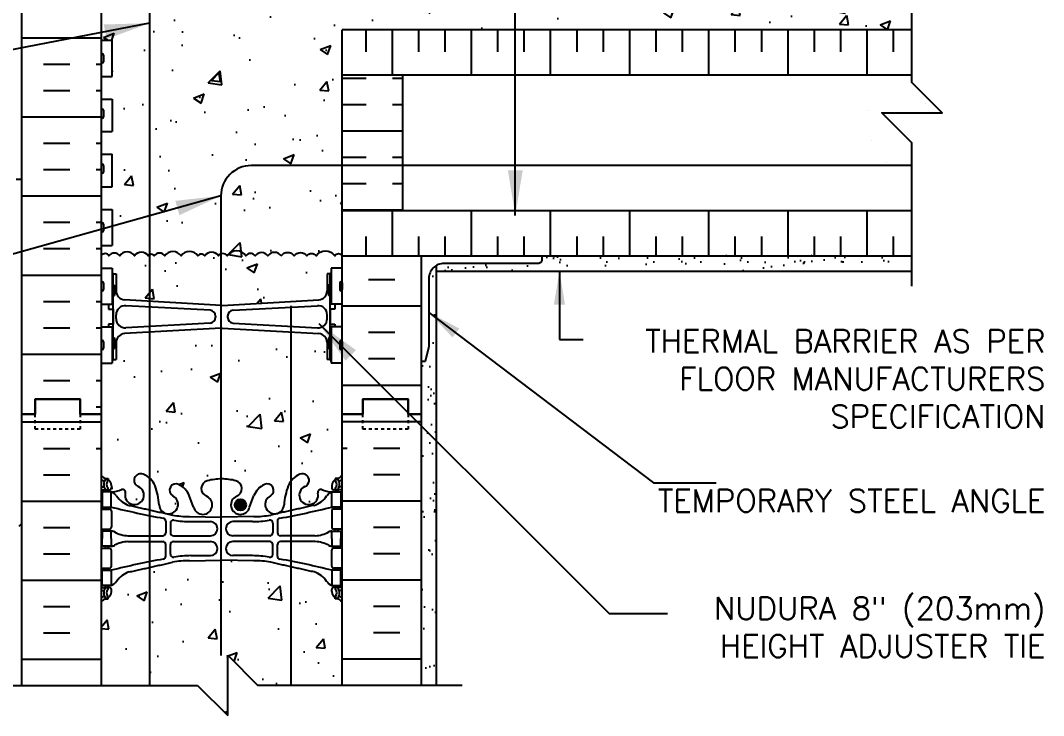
# Model space of a CAD drawing. Header units: inches. Extents: x 231.1 to 284, y 82.4 to 158.6.
# Drawn here: x 250.04 to 283.98, y 119.32 to 142.38 of the extents above; entities that cross this region are included whole.
import ezdxf

# ---------------------------------------------------------------- set-up
doc = ezdxf.new("R2010")
doc.units = ezdxf.units.IN
doc.header["$LTSCALE"] = 0.5
doc.header["$MEASUREMENT"] = 0
doc.linetypes.add('DASHED2', pattern=[0.375, 0.25, -0.125])
for name, color, linetype in [('HATCH', 12, 'Continuous'), ('line25', 2, 'Continuous'), ('LINE3', 3, 'Continuous'), ('LINE50', 5, 'Continuous'), ('LINE9', 9, 'Continuous'), ('TEXT', 4, 'Continuous'), ('Web_Edge', 9, 'Continuous')]:
    doc.layers.add(name, color=color, linetype=linetype)
doc.styles.add('DIM', font='romans.shx', dxfattribs={"width": 0.7})
doc.styles.add('ROMANS', font='romans.shx', dxfattribs={"height": 0.75})
doc.dimstyles.new('ext_12', dxfattribs={"dimscale": 12, "dimtxt": 0.09375, "dimasz": 0.09375, "dimexe": 0.09375, "dimexo": 0.0625, "dimgap": 0.0625, "dimtad": 1, "dimdec": 1, "dimzin": 2, "dimdsep": 46, "dimlunit": 4, "dimtxsty": 'DIM', "dimcen": 0.09, "dimdle": 0.09375, "dimclrt": 4, "dimadec": 0, "dimazin": 0, "dimtfac": 1, "dimtdec": 1, "dimtmove": 2, "dimatfit": 3, "dimfxl": 1, "dimfrac": 2, "dimtolj": 1, "dimtzin": 0, "dimarcsym": 0})
doc.dimstyles.new('ext_8', dxfattribs={"dimscale": 8, "dimtxt": 0.09375, "dimasz": 0.09375, "dimexe": 0.09375, "dimexo": 0.0625, "dimgap": 0.0625, "dimtad": 1, "dimdec": 1, "dimzin": 3, "dimdsep": 46, "dimlunit": 4, "dimtxsty": 'DIM', "dimcen": 0.09, "dimdle": 0.09375, "dimclrt": 4, "dimadec": 0, "dimazin": 0, "dimtfac": 1, "dimtdec": 1, "dimtmove": 2, "dimatfit": 3, "dimfxl": 1, "dimfrac": 2, "dimtolj": 1, "dimtzin": 0, "dimarcsym": 0})
pattern_1 = [(50, (0, 0), (3.5863, -0.31376), [0.375, -4.125]), (355, (0, 0), (-0.693757, 3.76096), [0.3, -3.3]), (100.4514, (0.299, -0.026), (2.892544, 3.4472), [0.3187, -3.50571]), (46.1842, (0, 1), (5.336207, -0.827596), [0.5625, -6.1875]), (96.6356, (0.4447, 0.931), (4.67331, 4.87059), [0.47805, -5.25857]), (351.1842, (0, 1), (4.67331, 4.87059), [0.45, -4.95]), (21, (0.5, 0.75), (2.984535, -2.013094), [0.375, -4.125]), (326, (0.5, 0.75), (1.216577, 3.62575), [0.3, -3.3]), (71.4514, (0.7487, 0.5822), (4.201112, 1.612656), [0.3187, -3.50571]), (37.5, (0, 0), (0.0607993, 1.6644693), [0, -3.26, 0, -3.35, 0, -3.3125]), (7.5, (0, 0), (1.315348, 1.972059), [0, -1.91, 0, -3.185, 0, -1.2625]), (327.5, (-1.115, 0), (2.669112, -0.1127744), [0, -1.25, 0, -3.9, 0, -5.175]), (317.5, (-1.615, 0), (2.91593, 0.500525), [0, -1.625, 0, -2.59, 0, -3.675])]

msp = doc.modelspace()

# ---------------------------------------------------------------- hatches: boundary and pattern name
at = {"layer": 'HATCH'}
h = msp.add_hatch(dxfattribs=at)
h.set_pattern_fill('AR-CONC', color=256, scale=0.5)
h.set_pattern_definition(pattern_1)
h.paths.add_polyline_path([(260.714, 131.013), (260.349, 131.013), (260.349, 131.083, -0.327813), (260.314, 131.131), (260.214, 131.131), (260.214, 131.692, 0.405043), (259.923, 131.992), (256.72, 132.175, 0.028618), (256.697, 132.175), (253.489, 131.991, 0.390098), (253.214, 131.692), (253.214, 131.131), (253.114, 131.131, -0.327813), (253.079, 131.083), (253.079, 131.013), (252.714, 131.013), (252.714, 129.318), (252.714, 127.283, 0.088416), (252.86, 127.186), (252.95, 127.186), (252.95, 127.144, -0.249069), (253.06, 126.937), (253.06, 126.87, -0.414214), (252.997, 126.807), (252.95, 126.807), (252.95, 126.737), (253.055, 126.737, 0.085348), (253.384, 126.813, -0.669601), (253.517, 126.692, 2.087231), (253.95, 126.917, -1), (254.114, 127.326, -0.21345), (254.506, 126.936, -0.069923), (254.643, 126.293, 1.629604), (255.114, 126.594, -1.059167), (255.32, 126.976, -0.16372), (255.642, 126.622), (255.785, 126.235, 1.612474), (256.216, 126.595, -0.734872), (256.239, 127.106, -0.068475), (256.714, 127.168, -0.068475), (257.188, 127.106, -0.734872), (257.211, 126.595, 1.612474), (257.642, 126.235), (257.785, 126.622, -0.16372), (258.107, 126.976, -1.059167), (258.313, 126.594, 1.629604), (258.784, 126.293, -0.069923), (258.921, 126.936, -0.21345), (259.313, 127.326, -1), (259.477, 126.917, 2.087231), (259.911, 126.692, -0.669601), (260.043, 126.813, 0.085348), (260.373, 126.737), (260.478, 126.737), (260.478, 126.807), (260.43, 126.807, -0.414214), (260.368, 126.87), (260.368, 126.937, -0.249069), (260.478, 127.144), (260.478, 127.186), (260.568, 127.186, 0.088416), (260.714, 127.283), (260.714, 129.318)])
h.paths.add_polyline_path([(260.714, 140.568), (260.714, 142.068), (279.609, 142.068), (279.609, 144.068), (260.714, 144.068), (260.714, 143.998), (260.634, 143.918), (260.544, 143.918), (260.514, 143.948), (260.364, 143.948, -0.414214), (260.314, 143.998), (260.214, 143.998), (260.214, 144.234, 0.243111), (259.905, 144.072, 0.520567), (259.599, 144.072, 0.520567), (259.18, 144.072, 0.48966), (258.714, 144.072, 0.48966), (258.247, 144.072, 0.520567), (257.828, 144.072, 0.520567), (257.522, 144.072, 0.520567), (256.901, 144.072, 0.520567), (256.609, 144.072, 0.520567), (256.154, 144.072, 0.520567), (255.927, 144.072, 0.520567), (255.372, 144.072, 0.520567), (254.826, 144.072, 0.520567), (254.48, 144.072, 0.520567), (254.28, 144.072, 0.520567), (253.825, 144.072, 0.520567), (253.333, 144.072, 0.174031), (253.214, 144.156), (253.214, 143.998), (253.114, 143.998, -0.414214), (253.064, 143.948), (252.914, 143.948), (252.884, 143.918), (252.794, 143.918), (252.714, 143.998), (252.714, 143.673), (253.079, 143.673), (253.079, 142.473), (252.714, 142.473), (252.714, 141.723), (253.079, 141.723), (253.079, 140.523), (252.714, 140.523), (252.714, 139.773), (253.079, 139.773), (253.079, 138.693), (252.714, 138.693), (252.714, 137.943), (253.079, 137.943), (253.079, 136.863), (252.714, 136.863), (252.714, 136.113), (253.079, 136.113), (253.079, 134.913), (252.714, 134.913), (252.714, 134.57, -0.556214), (252.978, 134.572, -0.520567), (253.333, 134.572, -0.520567), (253.825, 134.572, -0.520567), (254.28, 134.572, -0.520567), (254.48, 134.572, -0.520567), (254.826, 134.572, -0.520567), (255.372, 134.572, -0.520567), (255.927, 134.572, -0.520567), (256.154, 134.572, -0.520567), (256.609, 134.572, -0.520567), (256.901, 134.572, -0.520567), (257.522, 134.572, -0.520567), (257.828, 134.572, -0.520567), (258.247, 134.572, -0.520567), (258.685, 134.572, -0.520567), (259.122, 134.572, -0.520567), (259.541, 134.572, -0.520567), (259.847, 134.572, -0.520567), (260.468, 134.572, -0.613564), (260.714, 134.568), (260.714, 136.068)])
h.paths.add_polyline_path([(260.264, 144.718), (260.314, 144.718), (260.314, 146.118), (260.264, 146.118), (260.264, 146.468), (260.314, 146.468), (260.314, 146.838, -0.414214), (260.364, 146.888), (260.514, 146.888), (260.544, 146.918), (260.634, 146.918), (260.714, 146.838), (260.714, 147.318), (260.714, 149.352, 0.088416), (260.568, 149.449), (260.478, 149.449), (260.478, 149.491, -0.249069), (260.368, 149.698), (260.368, 149.766, -0.414214), (260.43, 149.828), (260.478, 149.828), (260.478, 149.898), (260.373, 149.898, 0.085348), (260.043, 149.823, -0.669601), (259.911, 149.943, 2.087231), (259.477, 149.718, -1), (259.313, 149.31, -0.21345), (258.921, 149.699, -0.068226), (258.785, 150.327, 1.753171), (258.334, 150.03, -0.940793), (258.131, 149.647, -0.173075), (257.785, 150.013), (257.642, 150.4, 1.612474), (257.211, 150.041, -0.734872), (257.188, 149.53, -0.068475), (256.714, 149.468, -0.068475), (256.239, 149.53, -0.734872), (256.216, 150.041, 1.612474), (255.785, 150.4), (255.642, 150.013, -0.173075), (255.296, 149.647, -0.940793), (255.093, 150.03, 1.753171), (254.642, 150.327, -0.068226), (254.506, 149.699, -0.21345), (254.114, 149.31, -1), (253.95, 149.718, 2.087231), (253.517, 149.943, -0.669601), (253.384, 149.823, 0.085348), (253.055, 149.898), (252.95, 149.898), (252.95, 149.828), (252.997, 149.828, -0.414214), (253.06, 149.766), (253.06, 149.698, -0.249069), (252.95, 149.491), (252.95, 149.449), (252.86, 149.449, 0.088416), (252.714, 149.352), (252.714, 147.318), (252.714, 146.838), (252.794, 146.918), (252.884, 146.918), (252.914, 146.888), (253.064, 146.888, -0.414214), (253.114, 146.838), (253.114, 146.468), (253.164, 146.468), (253.164, 146.118), (253.114, 146.118), (253.114, 144.718), (253.164, 144.718), (253.164, 144.368), (253.114, 144.368), (253.114, 143.998), (253.214, 143.998), (253.214, 144.156, -0.174031), (253.333, 144.072, -0.520567), (253.825, 144.072, -0.520567), (254.28, 144.072, -0.520567), (254.48, 144.072, -0.520567), (254.826, 144.072, -0.520567), (255.372, 144.072, -0.520567), (255.927, 144.072, -0.520567), (256.154, 144.072, -0.520567), (256.609, 144.072, -0.520567), (256.901, 144.072, -0.520567), (257.522, 144.072, -0.520567), (257.828, 144.072, -0.520567), (258.247, 144.072, -0.48966), (258.714, 144.072, -0.48966), (259.18, 144.072, -0.520567), (259.599, 144.072, -0.520567), (259.905, 144.072, -0.243111), (260.214, 144.234), (260.214, 143.998), (260.314, 143.998), (260.314, 144.368), (260.264, 144.368)])
h.paths.add_polyline_path([(256.914, 145.401), (256.914, 145.436, -0.390098), (257.097, 145.635), (259.889, 145.784, -0.438748), (260.214, 145.485), (260.214, 145.351, -0.438748), (259.889, 145.052), (257.097, 145.202, -0.390098)], flags=16)
h.paths.add_polyline_path([(256.33, 145.202), (253.538, 145.052, -0.438748), (253.214, 145.351), (253.214, 145.485, -0.438748), (253.538, 145.784), (256.33, 145.635, -0.390098), (256.514, 145.436), (256.514, 145.401, -0.390098)], flags=16)
edge = h.paths.add_edge_path()
edge.add_line((260.478, 153.405), (260.478, 153.447))
edge.add_line((260.478, 153.447), (260.568, 153.447))
edge.add_arc((260.368, 153.905), 0.5, 293.5782, 313.7891)
edge.add_line((260.714, 153.544), (260.714, 156.318))
edge.add_line((260.714, 156.318), (257.589, 156.318))
edge.add_line((257.589, 156.318), (256.589, 157.318))
edge.add_line((256.589, 157.318), (256.589, 155.318))
edge.add_line((256.589, 155.318), (255.589, 156.318))
edge.add_line((255.589, 156.318), (252.714, 156.318))
edge.add_line((252.714, 156.318), (252.714, 153.544))
edge.add_arc((253.06, 153.905), 0.5, 226.2109, 246.4218)
edge.add_line((252.86, 153.447), (252.95, 153.447))
edge.add_line((252.95, 153.447), (252.95, 153.405))
edge.add_arc((252.81, 153.198), 0.25, 0, 55.9442, ccw=False)
edge.add_line((253.06, 153.198), (253.06, 153.131))
edge.add_arc((252.997, 153.131), 0.0625, -90, 0, ccw=False)
edge.add_line((252.997, 153.068), (252.95, 153.068))
edge.add_line((252.95, 153.068), (252.95, 152.998))
edge.add_line((252.95, 152.998), (253.055, 152.998))
edge.add_arc((252.932, 152.656), 0.364, 34.9775, 70.3387, ccw=False)
edge.add_arc((253.855, 153.267), 0.743, 212.7919, 253.8107)
edge.add_spline(control_points=[(253.648, 152.553), (255.085, 152.232)], knot_values=[0, 0, 1, 1], degree=1, periodic=0)
edge.add_arc((255.642, 155.164), 2.984, 259.2546, 270.0995)
edge.add_line((255.647, 152.18), (256.714, 152.164))
edge.add_line((256.714, 152.164), (257.78, 152.18))
edge.add_arc((257.785, 155.164), 2.984, 269.9005, 280.7454)
edge.add_spline(control_points=[(258.342, 152.232), (259.779, 152.553)], knot_values=[0, 0, 1, 1], degree=1, periodic=0)
edge.add_arc((259.572, 153.267), 0.743, 286.1893, 327.2081)
edge.add_arc((260.495, 152.656), 0.364, 109.6613, 145.0225, ccw=False)
edge.add_line((260.373, 152.998), (260.478, 152.998))
edge.add_line((260.478, 152.998), (260.478, 153.068))
edge.add_line((260.478, 153.068), (260.43, 153.068))
edge.add_arc((260.43, 153.131), 0.0625, 180, 270, ccw=False)
edge.add_line((260.368, 153.131), (260.368, 153.198))
edge.add_arc((260.618, 153.198), 0.25, 124.0558, 180, ccw=False)
h.paths.add_polyline_path([(260.214, 133.971), (260.314, 133.971, -0.327813), (260.349, 134.019), (260.349, 134.163), (260.714, 134.163), (260.714, 134.568, 0.613564), (260.468, 134.572, 0.520567), (259.847, 134.572, 0.520567), (259.541, 134.572, 0.520567), (259.122, 134.572, 0.520567), (258.685, 134.572, 0.520567), (258.247, 134.572, 0.520567), (257.828, 134.572, 0.520567), (257.522, 134.572, 0.520567), (256.901, 134.572, 0.520567), (256.609, 134.572, 0.520567), (256.154, 134.572, 0.520567), (255.927, 134.572, 0.520567), (255.372, 134.572, 0.520567), (254.826, 134.572, 0.520567), (254.48, 134.572, 0.520567), (254.28, 134.572, 0.520567), (253.825, 134.572, 0.520567), (253.333, 134.572, 0.520567), (252.978, 134.572, 0.556214), (252.714, 134.57), (252.714, 134.163), (253.079, 134.163), (253.079, 134.019, -0.327813), (253.114, 133.971), (253.214, 133.971), (253.214, 133.41, 0.390098), (253.489, 133.111), (256.697, 132.928, 0.020761), (256.714, 132.927, 0.020761), (256.73, 132.928), (259.938, 133.111, 0.390098), (260.214, 133.41)])
h = msp.add_hatch(dxfattribs=at)
h.set_pattern_fill('INSUL', color=256, scale=7, style=0)
h.set_pattern_definition([(0, (-2673.448, -267.692), (0, 2.625), []), (0, (-2673.448, -266.817), (0, 2.625), [0.875, -0.875]), (0, (-2673.448, -265.942), (0, 2.625), [0.875, -0.875])])
h.paths.add_polyline_path([(250.089, 129.318), (250.526, 129.318), (250.526, 129.818), (252.026, 129.818), (252.026, 129.318), (252.714, 129.318), (252.714, 147.318), (252.026, 147.318), (252.026, 147.818), (250.526, 147.818), (250.526, 147.318), (250.089, 147.318)])
h = msp.add_hatch(dxfattribs=at)
h.set_pattern_fill('INSUL', color=256, scale=7, style=0)
h.set_pattern_definition([(0, (65.5809, 1.6578), (0, 2.625), []), (0, (65.5809, 2.5328), (0, 2.625), [0.875, -0.875]), (0, (65.5809, 3.4078), (0, 2.625), [0.875, -0.875])])
h.paths.add_polyline_path([(263.339, 147.318), (262.901, 147.318), (262.901, 147.818), (261.401, 147.818), (261.401, 147.318), (260.714, 147.318), (260.714, 144.068), (263.339, 144.068)])
h.paths.add_polyline_path([(263.339, 134.568), (260.714, 134.568), (260.714, 129.318), (261.401, 129.318), (261.401, 129.818), (262.901, 129.818), (262.901, 129.318), (263.339, 129.318)])
h = msp.add_hatch(dxfattribs=at)
h.set_pattern_fill('INSUL', color=256, scale=7, angle=90, style=0)
h.set_pattern_definition([(90, (62.8766, 4.8415), (-2.625, 2e-16), []), (90, (62.0016, 4.8415), (-2.625, 2e-16), [0.875, -0.875]), (90, (61.1266, 4.8415), (-2.625, 2e-16), [0.875, -0.875])])
h.paths.add_polyline_path([(279.609, 142.068), (260.714, 142.068), (260.714, 140.568), (279.609, 140.568)])
h.paths.add_polyline_path([(279.609, 134.568), (279.609, 136.068), (260.714, 136.068), (260.714, 134.568)])
h = msp.add_hatch(dxfattribs=at)
h.set_pattern_fill('INSUL', color=256, scale=7)
h.set_pattern_definition([(0, (62.8766, 4.8415), (0, 2.625), []), (0, (62.8766, 5.7165), (0, 2.625), [0.875, -0.875]), (0, (62.8766, 6.5915), (0, 2.625), [0.875, -0.875])])
h.paths.add_polyline_path([(262.714, 137.568), (260.714, 137.568), (260.714, 136.068), (262.714, 136.068)])
h.paths.add_polyline_path([(262.714, 140.568), (260.714, 140.568), (260.714, 137.568), (262.714, 137.568)])
h = msp.add_hatch(dxfattribs=at)
h.set_pattern_fill('AR-SAND', color=256, scale=0.5, style=0)
h.set_pattern_definition([(37.5, (62.41646, 0.0758), (-0.0314967, 0.963412), [0, -0.76, 0, -0.85, 0, -0.8125]), (7.5, (62.4165, 0.0758), (0.8848884, 1.411073), [0, -0.41, 0, -0.685, 0, -0.2625]), (327.5, (61.8015, 0.0758), (1.557071, 0.0028295), [0, -0.25, 0, -0.9, 0, -1.175]), (317.5, (61.8015, 0.0758), (1.503063, 0.438838), [0, -0.125, 0, -0.59, 0, -0.675])])
h.paths.add_polyline_path([(267.339, 134.568), (267.339, 134.443, -0.414214), (267.214, 134.318), (264.089, 134.318, 0.131652), (263.839, 134.251), (263.839, 134.068), (279.609, 134.068), (279.609, 134.568)])
h = msp.add_hatch(dxfattribs=at)
h.set_pattern_fill('AR-SAND', color=256, scale=0.5, style=0)
h.set_pattern_definition([(37.5, (65.58086, 1.6578), (-0.0314967, 0.963412), [0, -0.76, 0, -0.85, 0, -0.8125]), (7.5, (65.5809, 1.6578), (0.8848884, 1.411073), [0, -0.41, 0, -0.685, 0, -0.2625]), (327.5, (64.9659, 1.6578), (1.557071, 0.0028295), [0, -0.25, 0, -0.9, 0, -1.175]), (317.5, (64.9659, 1.6578), (1.503063, 0.438838), [0, -0.125, 0, -0.59, 0, -0.675])])
h.paths.add_polyline_path([(263.839, 134.251, 0.267949), (263.589, 133.818), (263.589, 131.568), (263.464, 131.068), (263.339, 131.068), (263.339, 129.318), (263.339, 120.318), (263.839, 120.318)])
h = msp.add_hatch(dxfattribs=at)
h.set_pattern_fill('AR-CONC', color=256, scale=0.5)
h.set_pattern_definition(pattern_1)
edge = h.paths.add_edge_path()
edge.add_arc((260.368, 122.73), 0.5, 46.2109, 66.4218)
edge.add_line((260.568, 123.188), (260.478, 123.188))
edge.add_line((260.478, 123.188), (260.478, 123.23))
edge.add_arc((260.618, 123.437), 0.25, 180, 235.9442, ccw=False)
edge.add_line((260.368, 123.437), (260.368, 123.505))
edge.add_arc((260.43, 123.505), 0.0625, 90, 180, ccw=False)
edge.add_line((260.43, 123.567), (260.373, 123.637))
edge.add_arc((260.495, 123.98), 0.364, 212.0424, 250.3387, ccw=False)
edge.add_arc((259.572, 123.368), 0.743, 34.228, 73.8107)
edge.add_spline(control_points=[(259.779, 124.082), (258.342, 124.403)], knot_values=[0, 0, 1, 1], degree=1, periodic=0)
edge.add_arc((257.785, 121.471), 2.984, 79.2546, 90.0995)
edge.add_line((257.78, 124.455), (256.714, 124.471))
edge.add_line((256.714, 124.471), (255.647, 124.455))
edge.add_arc((255.642, 121.471), 2.984, 89.9005, 100.7454)
edge.add_spline(control_points=[(255.085, 124.403), (253.648, 124.082)], knot_values=[0, 0, 1, 1], degree=1, periodic=0)
edge.add_arc((253.855, 123.368), 0.743, 106.1893, 145.772)
edge.add_arc((252.932, 123.98), 0.364, 289.6613, 327.9576, ccw=False)
edge.add_line((253.055, 123.637), (252.997, 123.567))
edge.add_arc((252.997, 123.505), 0.0625, 0, 90, ccw=False)
edge.add_line((253.06, 123.505), (253.06, 123.437))
edge.add_arc((252.81, 123.437), 0.25, 304.0558, 360, ccw=False)
edge.add_line((252.95, 123.23), (252.95, 123.188))
edge.add_line((252.95, 123.188), (252.86, 123.188))
edge.add_arc((253.06, 122.73), 0.5, 113.5782, 133.7891)
edge.add_line((252.714, 123.091), (252.714, 120.318))
edge.add_line((252.714, 120.318), (255.917, 120.318))
edge.add_line((255.917, 120.318), (256.917, 119.318))
edge.add_line((256.917, 119.318), (256.917, 121.318))
edge.add_line((256.917, 121.318), (257.917, 120.318))
edge.add_line((257.917, 120.318), (260.714, 120.318))
edge.add_line((260.714, 120.318), (260.714, 123.091))
at = {"layer": 'LINE3'}
msp.add_hatch(color=256, dxfattribs=at).paths.add_polyline_path([(257.525, 126.308, 1), (257.15, 126.308, 1)])

# ---------------------------------------------------------------- linework, layer by layer
at = {"layer": 'HATCH'}
for p, q in [((279.609, 140.568), (260.714, 140.568)), ((280.076, 139.629), (280.076, 139.629)), ((278.182, 139.38), (278.182, 139.38)), ((278.263, 138.402), (278.263, 138.402)), ((278.761, 137.657), (278.761, 137.657)), ((279.609, 136.068), (260.714, 136.068)), ((264.959, 134.568), (264.985, 134.594)), ((267.787, 134.568), (267.813, 134.594)), ((273.444, 134.568), (273.47, 134.594)), ((276.272, 134.568), (276.299, 134.594)), ((250.089, 129.058), (252.714, 129.058)), ((263.339, 129.058), (260.714, 129.058)), ((250.802, 128.183), (251.677, 128.183)), ((252.552, 128.183), (252.714, 128.183)), ((260.875, 128.183), (260.714, 128.183)), ((262.625, 128.183), (261.75, 128.183)), ((250.802, 127.308), (251.677, 127.308)), ((262.625, 127.308), (261.75, 127.308)), ((250.089, 126.433), (252.714, 126.433)), ((263.339, 126.433), (260.714, 126.433)), ((250.802, 125.558), (251.677, 125.558)), ((262.625, 125.558), (261.75, 125.558)), ((250.802, 124.683), (251.677, 124.683)), ((262.625, 124.683), (261.75, 124.683)), ((250.089, 123.808), (252.714, 123.808)), ((263.339, 123.808), (260.714, 123.808)), ((250.802, 122.933), (251.677, 122.933)), ((262.625, 122.933), (261.75, 122.933)), ((250.802, 122.058), (251.677, 122.058)), ((262.625, 122.058), (261.75, 122.058)), ((250.089, 121.183), (252.714, 121.183)), ((263.339, 121.183), (260.714, 121.183))]:
    msp.add_line(p, q, dxfattribs=at)
for points in [[(258.685, 134.572, 0.520567), (258.247, 134.572, 0.520567), (257.828, 134.572, 0.520567), (257.522, 134.572, 0.520567), (256.901, 134.572, 0.520567), (256.609, 134.572, 0.520567), (256.154, 134.572, 0.520567), (255.927, 134.572, 0.520567), (255.372, 134.572, 0.520567), (254.826, 134.572, 0.520567), (254.48, 134.572, 0.520567), (254.28, 134.572, 0.520567), (253.825, 134.572, 0.520567), (253.333, 134.572, 0.520567), (252.978, 134.572, 0.520567), (252.723, 134.584)], [(258.685, 134.572, -0.520567), (259.122, 134.572, -0.520567), (259.541, 134.572, -0.520567), (259.847, 134.572, -0.520567), (260.468, 134.572, -0.613564), (260.714, 134.568, -0.40929)]]:
    msp.add_lwpolyline(points, format="xyb", dxfattribs=at)
at = {"layer": 'line25'}
for p, q in [((252.714, 147.318), (252.714, 129.318)), ((279.609, 142.068), (260.714, 142.068)), ((260.714, 140.568), (260.714, 142.068)), ((252.714, 141.723), (253.079, 141.723)), ((253.079, 140.523), (253.079, 141.723)), ((252.714, 140.523), (253.079, 140.523)), ((252.714, 139.773), (253.079, 139.773)), ((253.079, 139.773), (253.079, 138.693)), ((252.714, 138.693), (253.079, 138.693)), ((252.714, 137.943), (253.079, 137.943)), ((253.079, 136.863), (253.079, 137.943)), ((252.714, 136.863), (253.079, 136.863)), ((252.714, 136.113), (253.079, 136.113)), ((253.079, 136.113), (253.079, 134.913)), ((260.714, 134.568), (260.714, 136.068)), ((252.714, 134.913), (253.079, 134.913)), ((260.714, 129.318), (260.714, 134.568)), ((260.714, 134.568), (279.609, 134.568)), ((252.714, 134.163), (253.079, 134.163)), ((253.079, 134.163), (253.079, 132.963)), ((260.349, 134.163), (260.349, 132.963)), ((260.714, 134.163), (260.349, 134.163)), ((252.714, 132.963), (253.079, 132.963)), ((260.714, 132.963), (260.349, 132.963)), ((252.714, 132.213), (253.079, 132.213)), ((253.079, 132.213), (253.079, 131.013)), ((260.714, 132.213), (260.349, 132.213)), ((260.349, 132.213), (260.349, 131.013)), ((252.714, 131.013), (253.079, 131.013)), ((260.714, 131.013), (260.349, 131.013)), ((252.714, 129.318), (252.714, 120.318)), ((260.714, 120.318), (260.714, 129.318))]:
    msp.add_line(p, q, dxfattribs=at)
at = {"layer": 'LINE3'}
for p, q in [((254.323, 156.318), (254.323, 120.318)), ((259.015, 132.909), (259.015, 120.318))]:
    msp.add_line(p, q, dxfattribs=at)
msp.add_lwpolyline([(279.609, 137.564), (257.691, 137.564, 0.414214), (256.691, 136.564), (256.691, 121.315)], format="xyb", dxfattribs=at)
msp.add_circle((257.337, 126.308), 0.188, dxfattribs=at)
at = {"layer": 'LINE50'}
for p, q in [((250.089, 129.318), (250.089, 147.318)), ((263.339, 129.318), (263.339, 134.568)), ((250.089, 120.318), (250.089, 129.318)), ((263.339, 120.318), (263.339, 129.318))]:
    msp.add_line(p, q, dxfattribs=at)
for points in [[(252.714, 129.318), (252.026, 129.318), (252.026, 129.818), (250.526, 129.818), (250.526, 129.318), (250.089, 129.318)], [(250.089, 129.318), (250.526, 129.318), (250.526, 129.818), (252.026, 129.818), (252.026, 129.318), (252.714, 129.318)], [(260.714, 129.318), (261.401, 129.318), (261.401, 129.818), (262.901, 129.818), (262.901, 129.318), (263.339, 129.318)], [(263.339, 129.318), (262.901, 129.318), (262.901, 129.818), (261.401, 129.818), (261.401, 129.318), (260.714, 129.318)]]:
    msp.add_lwpolyline(points, dxfattribs=at)
at = {"layer": 'LINE9'}
for p, q in [((252.714, 141.233), (252.714, 141.013)), ((252.714, 141.178), (252.714, 141.178)), ((252.754, 141.273), (252.754, 141.273)), ((252.794, 141.233), (252.794, 141.013)), ((252.714, 141.068), (252.714, 141.068)), ((252.754, 140.973), (252.754, 140.973)), ((260.714, 136.068), (260.714, 140.568)), ((262.714, 140.568), (262.714, 136.068)), ((252.714, 139.403), (252.714, 139.183)), ((252.714, 139.348), (252.714, 139.348)), ((252.714, 139.238), (252.714, 139.238)), ((252.754, 139.443), (252.754, 139.443)), ((252.754, 139.143), (252.754, 139.143)), ((252.794, 139.403), (252.794, 139.183)), ((252.714, 137.573), (252.714, 137.353)), ((252.714, 137.518), (252.714, 137.518)), ((252.754, 137.613), (252.754, 137.613)), ((252.794, 137.573), (252.794, 137.353)), ((249.901, 137.117), (250.089, 137.117)), ((252.714, 137.408), (252.714, 137.408)), ((252.754, 137.313), (252.754, 137.313)), ((252.714, 135.623), (252.714, 135.403)), ((252.714, 135.568), (252.714, 135.568)), ((252.714, 135.458), (252.714, 135.458)), ((252.754, 135.663), (252.754, 135.663)), ((252.794, 135.623), (252.794, 135.403)), ((252.754, 135.363), (252.754, 135.363)), ((263.839, 120.318), (263.839, 134.251)), ((263.839, 134.068), (279.609, 134.068)), ((252.754, 133.713), (252.754, 133.713)), ((253.114, 133.971), (253.214, 133.971)), ((253.114, 131.131), (253.114, 133.971)), ((253.114, 133.951), (253.114, 133.951)), ((253.214, 133.971), (253.214, 133.41)), ((260.214, 133.971), (260.214, 133.41)), ((260.314, 133.971), (260.214, 133.971)), ((260.314, 131.131), (260.314, 133.971)), ((260.314, 133.951), (260.314, 133.951)), ((260.674, 133.713), (260.674, 133.713)), ((252.714, 133.673), (252.714, 133.453)), ((252.714, 133.618), (252.714, 133.618)), ((252.714, 133.508), (252.714, 133.508)), ((252.754, 133.413), (252.754, 133.413)), ((252.794, 133.673), (252.794, 133.453)), ((253.114, 133.601), (253.164, 133.601)), ((253.164, 133.601), (253.164, 133.251)), ((260.314, 133.601), (260.264, 133.601)), ((260.264, 133.601), (260.264, 133.251)), ((260.634, 133.673), (260.634, 133.453)), ((260.634, 133.618), (260.634, 133.618)), ((260.634, 133.508), (260.634, 133.508)), ((260.674, 133.413), (260.674, 133.413)), ((260.714, 133.673), (260.714, 133.453)), ((253.114, 133.251), (253.164, 133.251)), ((256.697, 132.928), (253.489, 133.111)), ((256.73, 132.928), (259.938, 133.111)), ((260.314, 133.251), (260.264, 133.251)), ((252.964, 132.963), (252.964, 132.801)), ((256.33, 132.768), (253.538, 132.917)), ((257.097, 132.768), (259.889, 132.917)), ((260.464, 132.963), (260.464, 132.801)), ((253.214, 132.484), (253.214, 132.618)), ((256.514, 132.569), (256.514, 132.534)), ((256.914, 132.569), (256.914, 132.534)), ((260.214, 132.484), (260.214, 132.618)), ((252.964, 132.301), (252.964, 132.213)), ((256.697, 132.175), (253.489, 131.991)), ((256.33, 132.334), (253.538, 132.185)), ((256.73, 132.175), (259.938, 131.991)), ((257.097, 132.334), (259.889, 132.185)), ((260.464, 132.301), (260.464, 132.213)), ((252.714, 131.723), (252.714, 131.503)), ((252.714, 131.668), (252.714, 131.668)), ((252.754, 131.763), (252.754, 131.763)), ((252.794, 131.723), (252.794, 131.503)), ((253.114, 131.851), (253.164, 131.851)), ((253.164, 131.851), (253.164, 131.501)), ((253.214, 131.692), (253.214, 131.131)), ((260.214, 131.692), (260.214, 131.131)), ((260.264, 131.851), (260.264, 131.501)), ((260.314, 131.851), (260.264, 131.851)), ((260.634, 131.723), (260.634, 131.503)), ((260.634, 131.668), (260.634, 131.668)), ((260.674, 131.763), (260.674, 131.763)), ((260.714, 131.723), (260.714, 131.503)), ((252.714, 131.558), (252.714, 131.558)), ((252.754, 131.463), (252.754, 131.463)), ((253.114, 131.501), (253.164, 131.501)), ((260.314, 131.501), (260.264, 131.501)), ((260.634, 131.558), (260.634, 131.558)), ((260.674, 131.463), (260.674, 131.463)), ((253.114, 131.131), (253.214, 131.131)), ((260.314, 131.131), (260.214, 131.131)), ((256.917, 119.318), (256.917, 121.318)), ((256.917, 121.318), (257.917, 120.318)), ((249.181, 120.318), (255.917, 120.318)), ((255.917, 120.318), (256.917, 119.318)), ((264.695, 120.318), (257.917, 120.318))]:
    msp.add_line(p, q, dxfattribs=at)
at = {"layer": 'LINE9', "linetype": 'DASHED2'}
msp.add_line((249.995, 125.599), (250.089, 125.693), dxfattribs=at)
at = {"layer": 'LINE9'}
for points in [[(279.609, 133.568), (279.609, 138.318), (278.609, 139.318), (280.609, 139.318), (279.609, 140.318), (279.609, 145.068)], [(253.079, 133.551), (253.114, 133.551), (253.114, 133.301), (253.079, 133.301)], [(260.349, 133.551), (260.314, 133.551), (260.314, 133.301), (260.349, 133.301)], [(252.964, 132.801), (252.964, 132.801), (253.114, 132.801), (253.114, 132.301), (252.964, 132.301)], [(260.464, 132.801), (260.464, 132.801), (260.314, 132.801), (260.314, 132.301), (260.464, 132.301)], [(253.079, 131.551), (253.114, 131.551), (253.114, 131.801), (253.079, 131.801)], [(260.349, 131.551), (260.314, 131.551), (260.314, 131.801), (260.349, 131.801)]]:
    msp.add_lwpolyline(points, dxfattribs=at)
msp.add_lwpolyline([(263.339, 131.068), (263.339, 134.568), (267.339, 134.568), (267.339, 134.443, -0.414214), (267.214, 134.318), (264.089, 134.318, 0.414214), (263.589, 133.818), (263.589, 131.568), (263.464, 131.068)], format="xyb", close=True, dxfattribs=at)
at = {"layer": 'LINE9', "linetype": 'DASHED2', "ltscale": 0.15}
for points in [[(252.026, 129.318), (252.026, 129.318), (252.026, 128.818), (250.526, 128.818), (250.526, 129.318), (250.526, 129.318)], [(262.901, 129.318), (262.901, 129.318), (262.901, 128.818), (261.401, 128.818), (261.401, 129.318), (261.401, 129.318)]]:
    msp.add_lwpolyline(points, dxfattribs=at)
at = {"layer": 'LINE9'}
for centre, radius, start, end in [((252.754, 141.233), 0.04, 90, 180), ((252.754, 141.233), 0.04, 0, 90), ((252.754, 141.013), 0.04, 180, 270), ((252.754, 141.013), 0.04, 270, 0), ((252.754, 139.403), 0.04, 90, 180), ((252.754, 139.183), 0.04, 180, 270), ((252.754, 139.403), 0.04, 0, 90), ((252.754, 139.183), 0.04, 270, 0), ((252.754, 137.573), 0.04, 90, 180), ((252.754, 137.573), 0.04, 0, 90), ((252.754, 137.353), 0.04, 180, 270), ((252.754, 137.353), 0.04, 270, 0), ((252.754, 135.623), 0.04, 90, 180), ((252.754, 135.403), 0.04, 180, 270), ((252.754, 135.623), 0.04, 0, 90), ((252.754, 135.403), 0.04, 270, 0), ((252.754, 133.673), 0.04, 90, 180), ((252.754, 133.673), 0.04, 0, 90), ((253.064, 133.971), 0.05, 0, 72.5993), ((260.364, 133.971), 0.05, 107.4007, 180), ((260.674, 133.673), 0.04, 90, 180), ((260.674, 133.673), 0.04, 0, 90), ((252.754, 133.453), 0.04, 180, 270), ((252.754, 133.453), 0.04, 270, 0), ((253.514, 133.41), 0.3, 180, 265.2426), ((259.914, 133.41), 0.3, 274.7574, 0), ((260.674, 133.453), 0.04, 180, 270), ((260.674, 133.453), 0.04, 270, 0), ((253.514, 132.618), 0.3, 85.2426, 180), ((256.314, 132.569), 0.2, 0, 85.2426), ((256.714, 133.127), 0.2, 265.2426, 270), ((256.714, 133.127), 0.2, 270, 274.7574), ((257.114, 132.569), 0.2, 94.7574, 180), ((259.914, 132.618), 0.3, 0, 94.7574), ((253.514, 132.484), 0.3, 180, 274.7574), ((256.314, 132.534), 0.2, 274.7574, 0), ((257.114, 132.534), 0.2, 180, 265.2426), ((259.914, 132.484), 0.3, 265.2426, 0), ((256.714, 131.975), 0.2, 90, 94.7574), ((256.714, 131.975), 0.2, 85.2426, 90), ((252.754, 131.723), 0.04, 90, 180), ((252.754, 131.723), 0.04, 0, 90), ((253.514, 131.692), 0.3, 94.7574, 180), ((259.914, 131.692), 0.3, 0, 85.2426), ((260.674, 131.723), 0.04, 90, 180), ((260.674, 131.723), 0.04, 0, 90), ((252.754, 131.503), 0.04, 180, 270), ((252.754, 131.503), 0.04, 270, 0), ((260.674, 131.503), 0.04, 180, 270), ((260.674, 131.503), 0.04, 270, 0), ((253.064, 131.131), 0.05, 287.4007, 0), ((260.364, 131.131), 0.05, 180, 252.5993)]:
    msp.add_arc(centre, radius, start, end, dxfattribs=at)
at = {"layer": 'Web_Edge'}
for p, q in [((252.86, 127.186), (252.95, 127.186)), ((252.95, 127.186), (252.95, 127.144)), ((253.06, 126.937), (253.06, 126.87)), ((260.368, 126.937), (260.368, 126.87)), ((260.568, 127.186), (260.478, 127.186)), ((260.478, 127.186), (260.478, 127.144)), ((252.714, 126.907), (252.791, 126.907)), ((252.714, 126.807), (252.997, 126.807)), ((252.86, 126.807), (252.86, 126.737)), ((252.95, 126.807), (252.95, 126.737)), ((255.785, 126.235), (255.642, 126.622)), ((257.642, 126.235), (257.785, 126.622)), ((260.714, 126.807), (260.43, 126.807)), ((260.478, 126.807), (260.478, 126.737)), ((260.568, 126.807), (260.568, 126.737)), ((260.714, 126.907), (260.636, 126.907)), ((252.714, 126.167), (252.997, 126.167)), ((252.86, 126.237), (252.86, 126.167)), ((252.95, 126.237), (252.95, 126.167)), ((253.06, 126.105), (253.06, 125.57)), ((255.647, 125.919), (256.714, 125.903)), ((257.78, 125.919), (256.714, 125.903)), ((260.368, 126.105), (260.368, 125.57)), ((260.714, 126.167), (260.43, 126.167)), ((260.478, 126.237), (260.478, 126.167)), ((260.568, 126.237), (260.568, 126.167)), ((254.862, 125.767), (254.862, 125.382)), ((255.014, 125.705), (255.014, 125.382)), ((255.694, 125.751), (256.341, 125.751)), ((257.733, 125.751), (257.086, 125.751)), ((258.413, 125.705), (258.413, 125.382)), ((258.566, 125.767), (258.566, 125.382)), ((252.714, 125.507), (252.997, 125.507)), ((252.86, 125.507), (252.86, 125.437)), ((252.95, 125.507), (252.95, 125.437)), ((253.607, 125.282), (254.762, 125.282)), ((255.114, 125.282), (256.341, 125.282)), ((258.313, 125.282), (257.086, 125.282)), ((259.82, 125.282), (258.665, 125.282)), ((260.714, 125.507), (260.43, 125.507)), ((260.478, 125.507), (260.478, 125.437)), ((260.568, 125.507), (260.568, 125.437)), ((252.86, 124.867), (252.86, 124.937)), ((252.95, 124.867), (252.95, 124.937)), ((253.607, 125.093), (254.762, 125.092)), ((254.862, 124.607), (254.862, 124.992)), ((255.014, 124.669), (255.014, 124.992)), ((255.114, 125.092), (256.341, 125.092)), ((258.313, 125.092), (257.086, 125.092)), ((258.413, 124.669), (258.413, 124.992)), ((258.566, 124.607), (258.566, 124.992)), ((259.82, 125.093), (258.665, 125.092)), ((260.478, 124.867), (260.478, 124.937)), ((260.568, 124.867), (260.568, 124.937)), ((252.714, 124.867), (252.997, 124.867)), ((253.06, 124.27), (253.06, 124.805)), ((255.694, 124.623), (256.341, 124.623)), ((257.733, 124.623), (257.086, 124.623)), ((260.368, 124.27), (260.368, 124.805)), ((260.714, 124.867), (260.43, 124.867)), ((252.714, 124.207), (252.997, 124.207)), ((252.86, 124.137), (252.86, 124.207)), ((252.95, 124.137), (252.95, 124.207)), ((255.647, 124.455), (256.714, 124.471)), ((257.78, 124.455), (256.714, 124.471)), ((260.714, 124.207), (260.43, 124.207)), ((260.478, 124.137), (260.478, 124.207)), ((260.568, 124.137), (260.568, 124.207)), ((252.714, 123.567), (252.997, 123.567)), ((252.86, 123.567), (252.86, 123.637)), ((252.95, 123.567), (252.95, 123.637)), ((260.714, 123.567), (260.43, 123.567)), ((260.478, 123.567), (260.478, 123.637)), ((260.568, 123.567), (260.568, 123.637)), ((252.714, 123.467), (252.791, 123.467)), ((252.86, 123.188), (252.95, 123.188)), ((252.95, 123.188), (252.95, 123.23)), ((253.06, 123.437), (253.06, 123.505)), ((260.368, 123.437), (260.368, 123.505)), ((260.478, 123.188), (260.478, 123.23)), ((260.568, 123.188), (260.478, 123.188)), ((260.714, 123.467), (260.636, 123.467))]:
    msp.add_line(p, q, dxfattribs=at)
for points in [[(252.755, 126.237), (253.055, 126.237), (253.055, 126.737), (252.755, 126.737)], [(260.673, 126.237), (260.373, 126.237), (260.373, 126.737), (260.673, 126.737)], [(252.755, 124.137), (253.055, 124.137), (253.055, 123.637), (252.755, 123.637)], [(260.673, 124.137), (260.373, 124.137), (260.373, 123.637), (260.673, 123.637)]]:
    msp.add_lwpolyline(points, close=True, dxfattribs=at)
for points in [[(253.055, 125.187), (253.055, 125.437), (252.755, 125.437), (252.755, 125.187)], [(260.373, 125.187), (260.373, 125.437), (260.673, 125.437), (260.673, 125.187)], [(253.055, 125.187), (253.055, 124.937), (252.755, 124.937), (252.755, 125.187)], [(260.373, 125.187), (260.373, 124.937), (260.673, 124.937), (260.673, 125.187)]]:
    msp.add_lwpolyline(points, dxfattribs=at)
for centre, radius, start, end in [((253.06, 127.644), 0.5, 226.2109, 250.5288), ((254.032, 127.121), 0.22, 68.1963, 248.1963), ((253.875, 126.693), 0.677, 21.1239, 69.3197), ((259.552, 126.693), 0.677, 110.6803, 158.8761), ((259.395, 127.121), 0.22, 291.8037, 111.8037), ((260.368, 127.644), 0.5, 289.4712, 313.7891), ((253.06, 127.644), 0.6, 234.7832, 245.0748), ((252.792, 126.927), 0.0196, 269.4032, 15.4901), ((253.053, 126.992), 0.25, 140.1145, 222.4609), ((252.798, 127.081), 0.021, 343.464, 63.9957), ((252.896, 127.122), 0.045, 321.448, 139.1879), ((252.81, 126.937), 0.25, 0, 70.5288), ((253.053, 126.992), 0.16, 140.0001, 222.4609), ((253.824, 126.63), 0.314, 168.5886, 66.1916), ((252.284, 126.128), 2.365, 4.3895, 20.0015), ((255.206, 126.791), 0.217, 65.5264, 238.537), ((254.955, 126.32), 0.75, 23.6938, 62.9705), ((256.308, 126.846), 0.268, 104.7892, 250.0338), ((256.702, 125.414), 1.754, 89.6229, 105.2918), ((256.725, 125.414), 1.754, 74.7082, 90.3771), ((257.119, 126.846), 0.268, 289.9662, 75.2108), ((258.472, 126.32), 0.75, 117.0295, 156.3062), ((258.221, 126.791), 0.217, 301.463, 114.4736), ((261.143, 126.128), 2.365, 159.9985, 175.6105), ((259.603, 126.63), 0.314, 113.8084, 11.4114), ((260.618, 126.937), 0.25, 109.4712, 180), ((260.532, 127.122), 0.045, 40.8121, 218.552), ((260.374, 126.992), 0.16, 317.5391, 39.9999), ((260.374, 126.992), 0.25, 317.5391, 39.8855), ((260.63, 127.081), 0.021, 116.0043, 196.536), ((260.636, 126.927), 0.0196, 164.5099, 270.5968), ((260.368, 127.644), 0.6, 294.9252, 305.2168), ((252.902, 126.853), 0.045, 222.4609, 42.4609), ((252.997, 126.87), 0.0625, 270, 0), ((253, 127.733), 0.997, 273.1538, 293.1467), ((252.932, 126.394), 0.364, 34.9775, 70.3387), ((253.855, 127.006), 0.743, 212.7919, 253.8107), ((253.426, 126.725), 0.0968, 340.1551, 110.4331), ((254.955, 126.324), 0.314, 182.7357, 63.9348), ((256.09, 126.308), 0.314, 193.4146, 66.1916), ((257.337, 126.308), 0.314, 113.8084, 346.5854), ((258.472, 126.324), 0.314, 116.0652, 357.2643), ((259.572, 127.006), 0.743, 286.1893, 327.2081), ((260.002, 126.725), 0.0968, 69.5669, 199.8449), ((260.427, 127.733), 0.997, 246.8533, 266.8462), ((260.495, 126.394), 0.364, 109.6613, 145.0225), ((260.43, 126.87), 0.0625, 180, 270), ((260.525, 126.853), 0.045, 137.5391, 317.5391), ((252.997, 126.105), 0.0625, 0, 90), ((259.863, 153.657), 28.253, 256.0552, 259.6343), ((255.642, 128.903), 2.984, 259.2546, 270.0995), ((257.785, 128.903), 2.984, 269.9005, 280.7454), ((253.564, 153.657), 28.253, 280.3657, 283.9448), ((260.43, 126.105), 0.0625, 90, 180), ((252.997, 125.57), 0.0625, 270, 0), ((254.762, 125.767), 0.1, 360, 79.6343), ((255.114, 125.705), 0.1, 79.2546, 180), ((255.689, 128.735), 2.984, 259.2546, 270.0995), ((256.341, 125.517), 0.234, 270, 90), ((257.086, 125.517), 0.234, 90, 270), ((257.738, 128.735), 2.984, 269.9005, 280.7454), ((258.313, 125.705), 0.1, 0, 100.7454), ((258.666, 125.767), 0.1, 100.3657, 180), ((260.43, 125.57), 0.0625, 180, 270), ((253.05, 125.218), 0.219, 60.4937, 88.92), ((253.692, 126.438), 1.16, 242.5844, 265.8032), ((254.762, 125.382), 0.1, 270.0388, 360), ((255.114, 125.382), 0.1, 180, 270), ((258.313, 125.382), 0.1, 270, 0), ((258.666, 125.382), 0.1, 180, 269.9612), ((259.735, 126.438), 1.16, 274.1968, 297.4156), ((260.377, 125.218), 0.219, 91.08, 119.5063), ((253.05, 125.156), 0.219, 271.08, 299.5063), ((253.692, 123.936), 1.16, 94.1968, 117.4156), ((254.762, 124.992), 0.1, 0, 89.9612), ((255.114, 124.992), 0.1, 90, 180), ((256.341, 124.857), 0.234, 270, 90), ((257.086, 124.857), 0.234, 90, 270), ((258.313, 124.992), 0.1, 0, 90), ((258.666, 124.992), 0.1, 90.0388, 180), ((259.735, 123.936), 1.16, 62.5844, 85.8032), ((260.377, 125.156), 0.219, 240.4937, 268.92), ((252.997, 124.805), 0.0625, 0, 90), ((254.762, 124.607), 0.1, 280.3657, 0), ((255.114, 124.669), 0.1, 180, 280.7454), ((255.689, 121.639), 2.984, 89.9005, 100.7454), ((257.738, 121.639), 2.984, 79.2546, 90.0995), ((258.313, 124.669), 0.1, 259.2546, 0), ((258.666, 124.607), 0.1, 180, 259.6343), ((260.43, 124.805), 0.0625, 90, 180), ((252.997, 124.27), 0.0625, 270, 0), ((259.863, 96.717), 28.253, 100.3657, 103.9448), ((255.642, 121.471), 2.984, 89.9005, 100.7454), ((257.785, 121.471), 2.984, 79.2546, 90.0995), ((253.564, 96.717), 28.253, 76.0552, 79.6343), ((260.43, 124.27), 0.0625, 180, 270), ((253.855, 123.368), 0.743, 106.1893, 147.2081), ((259.572, 123.368), 0.743, 32.7919, 73.8107), ((253.053, 123.382), 0.25, 137.5391, 219.8855), ((252.902, 123.521), 0.045, 317.5391, 137.5391), ((252.997, 123.505), 0.0625, 360, 90), ((252.932, 123.98), 0.364, 289.6613, 325.0225), ((260.495, 123.98), 0.364, 214.9775, 250.3387), ((260.43, 123.505), 0.0625, 90, 180), ((260.525, 123.521), 0.045, 42.4609, 222.4609), ((260.374, 123.382), 0.25, 320.1145, 42.4609), ((253.06, 122.73), 0.6, 114.9252, 125.2168), ((253.06, 122.73), 0.5, 109.4712, 133.7891), ((252.792, 123.447), 0.0196, 344.5099, 90.5968), ((252.798, 123.293), 0.021, 296.0043, 16.536), ((252.896, 123.252), 0.045, 220.8121, 38.552), ((253.053, 123.382), 0.16, 137.5391, 219.9999), ((252.81, 123.437), 0.25, 289.4712, 360), ((260.618, 123.437), 0.25, 180, 250.5288), ((260.532, 123.252), 0.045, 141.448, 319.1879), ((260.374, 123.382), 0.16, 320.0001, 42.4609), ((260.368, 122.73), 0.5, 46.2109, 70.5288), ((260.63, 123.293), 0.021, 163.464, 243.9957), ((260.636, 123.447), 0.0196, 89.4032, 195.4901), ((260.368, 122.73), 0.6, 54.7832, 65.0748)]:
    msp.add_arc(centre, radius, start, end, dxfattribs=at)
for points in [[(253.648, 126.292), (255.085, 125.971)], [(259.779, 126.292), (258.342, 125.971)], [(253.648, 124.082), (255.085, 124.403)], [(259.779, 124.082), (258.342, 124.403)]]:
    msp.add_open_spline(points, degree=1, dxfattribs=at)

# ---------------------------------------------------------------- texts
at = {"layer": 'TEXT', "char_height": 0.75, "attachment_point": 6, "style": 'ROMANS'}
for s, insert, width in [('THERMAL BARRIER AS PER FLOOR MANUFACTURERS SPECIFICATION', (284.041, 130.493), 17.24655), ('TEMPORARY STEEL ANGLE', (284.041, 126.445), 14.14028), ('NUDURA 8" (203mm) HEIGHT ADJUSTER TIE', (284.041, 122.249), 13.64653)]:
    msp.add_mtext(s, dxfattribs=dict(at, insert=insert, width=width))

# ---------------------------------------------------------------- leaders
at = {"layer": 'TEXT'}
for points, dimstyle, override in [([(266.455, 135.913), (266.455, 149.486), (267.389, 149.486)], 'ext_8', {"dimasz": 0.1875, "dimtad": 0}), ([(254.323, 142.291), (245.825, 140.648), (244.224, 140.648)], 'ext_8', {"dimasz": 0.1875, "dimtad": 0}), ([(256.691, 136.564), (246.816, 133.795), (241.902, 133.795)], 'ext_8', {"dimasz": 0.1875, "dimtad": 0}), ([(267.92, 134.071), (267.92, 131.798), (268.706, 131.798)], 'ext_12', {"dimgap": 0.0625, "dimtad": 0}), ([(263.589, 132.693), (271.036, 127.039), (273.12, 127.039)], 'ext_12', {"dimgap": 0.0625, "dimtad": 0}), ([(259.938, 132.327), (269.57, 122.704), (271.502, 122.704)], 'ext_8', {"dimasz": 0.1875, "dimtad": 0})]:
    msp.add_leader(points, dimstyle=dimstyle, override=override, dxfattribs=at)

doc.saveas('drawing.dxf')
